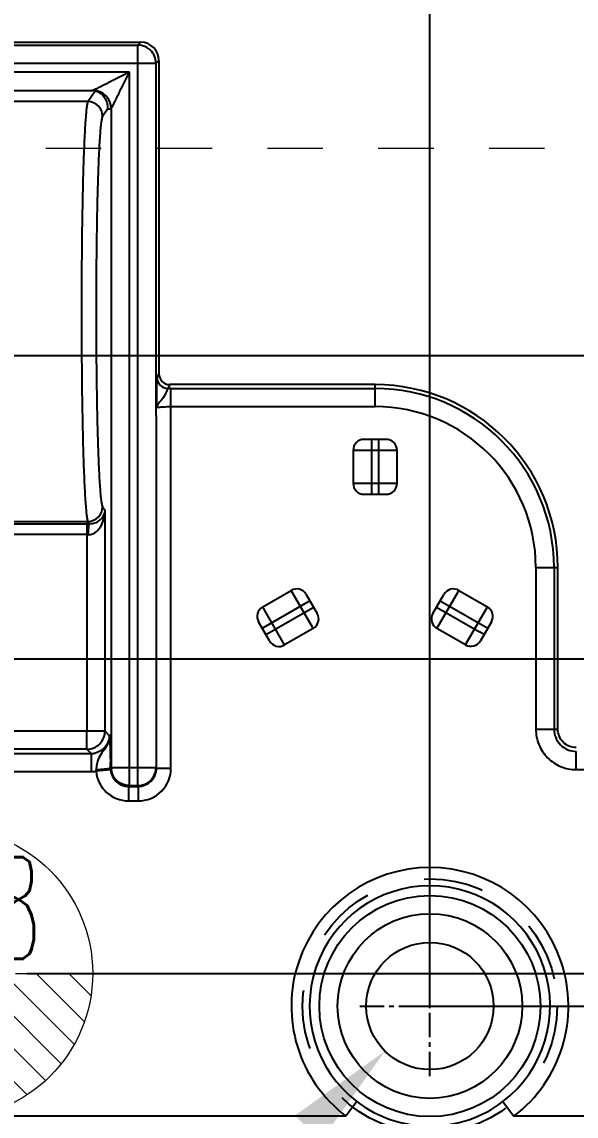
# Model space of a CAD drawing. Header units: millimetres. Extents: x 564 to 2602, y -1989 to 1042.
# Drawn here: x 866.86 to 882.1, y -684.73 to -654.63 of the extents above; entities that cross this region are included whole.
import ezdxf

# ---------------------------------------------------------------- set-up
doc = ezdxf.new("R2010")
doc.units = ezdxf.units.MM
doc.header["$LTSCALE"] = 16.335
doc.header["$PDMODE"] = 3
doc.header["$PDSIZE"] = 0.3125
doc.linetypes.add('CENTER', pattern=[0.6, 0.375, -0.075, 0.075, -0.075])
doc.linetypes.add('HIDDEN', pattern=[0.2, 0.1, -0.1])
doc.layers.get('0').update_dxf_attribs({"linetype": 'CONTINUOUS'})
doc.layers.get('Defpoints').update_dxf_attribs({"linetype": 'CONTINUOUS'})
for name, color, linetype, lineweight in [('cool', 153, 'HIDDEN', 9), ('dim', 82, 'CONTINUOUS', 9), ('epin', 13, 'CONTINUOUS', 9)]:
    doc.layers.add(name, color=color, linetype=linetype, lineweight=lineweight)
doc.layers.add('DEFAULT_2', color=8, linetype='HIDDEN')
doc.styles.get("Standard").update_dxf_attribs({"font": 'txt', "width": 0.8})
doc.styles.add('TXT05', font='txt.shx', dxfattribs={"width": 0.5, "bigfont": 'gbcbig.shx'})
doc.dimstyles.get("Standard").update_dxf_attribs({"dimtxt": 0.15625, "dimasz": 0.1875, "dimexe": 0.125, "dimexo": 0.0625, "dimtad": 0, "dimtih": 1, "dimtoh": 1, "dimdsep": 46, "dimtxsty": 'Standard', "dimcen": 0.09, "dimadec": 0, "dimazin": 0, "dimtp": 0.01, "dimtm": 0.01, "dimtfac": 1, "dimtofl": 0, "dimtmove": 0, "dimatfit": 3, "dimfxl": 0, "dimtolj": 1, "dimarcsym": 0})

# ---------------------------------------------------------------- blocks, each defined once
blk = doc.blocks.new('epin_ejp_8')
at = {"layer": 'epin', "ltscale": 0.5}
h = blk.add_hatch(dxfattribs=at)
h.set_pattern_fill('_ANSI31', color=123, scale=0.2, angle=90, style=0)
h.set_pattern_definition([(135, (-3069.6252, 813.4417), (-0.4490128, -0.4490128), [])])
h.paths.add_polyline_path([(0, 4, 0.414214), (-4, 0), (0, 0)])
h.paths.add_polyline_path([(4, 0), (0, 0), (0, -4, 0.414214)])
at = {"layer": 'epin', "color": 1, "linetype": 'CENTER', "ltscale": 0.16}
for p, q in [((0, -4.4), (0, 4.4)), ((-4.4, 0), (4.4, 0))]:
    blk.add_line(p, q, dxfattribs=at)
at = {"layer": 'epin', "ltscale": 0.5}
blk.add_circle((0, 0), 4, dxfattribs=at)
at = {"layer": 'epin', "color": 6, "ltscale": 0.5, "style": 'TXT05', "width": 0.5}
blk.add_text('%%c8', height=2.8, dxfattribs=at).set_placement((0.16, 0.4))
blk = doc.blocks.new('*D156')
at = {"color": 6, "linetype": 'Continuous', "lineweight": -2}
blk.add_line((872.609, -687.189), (874.728, -685.066), dxfattribs=at)
at = {"color": 6}
blk.add_solid([(874.374, -684.712), (875.082, -685.419), (876.847, -682.942)], dxfattribs=at)
at = {"layer": 'Defpoints', "color": 0}
for p in [(879.319, -680.464), (876.847, -682.942)]:
    blk.add_point(p, dxfattribs=at)
at = {"color": 4, "insert": (865.819, -693.995), "char_height": 3, "attachment_point": 5, "rotation": 45.0671}
blk.add_mtext('\\A1;∅3.50(镶针)', dxfattribs=at)
blk = doc.blocks.new('*D184')
at = {"layer": 'Defpoints', "color": 0}
for p in [(877.299, -681.703), (994.221, -681.703), (827.808, -740.305)]:
    blk.add_point(p, dxfattribs=at)
at = {"layer": 'dim', "color": 6, "linetype": 'Continuous', "lineweight": -2}
blk.add_line((877.299, -681.703), (994.221, -681.703), dxfattribs=at)
at = {"layer": 'dim', "color": 4, "insert": (998.054, -681.703), "char_height": 2.5, "attachment_point": 5}
blk.add_mtext('\\A1;58.60', dxfattribs=at)
blk = doc.blocks.new('*D185')
at = {"layer": 'Defpoints', "color": 0}
for p in [(994.221, -677.636), (866.993, -680.805), (827.808, -740.305)]:
    blk.add_point(p, dxfattribs=at)
at = {"layer": 'dim', "color": 6, "linetype": 'Continuous', "lineweight": -2}
for p, q in [((986.221, -680.805), (990.221, -677.636)), ((990.221, -677.636), (994.221, -677.636)), ((866.993, -680.805), (986.221, -680.805))]:
    blk.add_line(p, q, dxfattribs=at)
at = {"layer": 'dim', "color": 4, "insert": (998.054, -677.636), "char_height": 2.5, "attachment_point": 5}
blk.add_mtext('\\A1;59.50', dxfattribs=at)
blk = doc.blocks.new('*D187')
at = {"layer": 'Defpoints', "color": 0}
for p in [(855.962, -672.151), (994.221, -672.151), (827.808, -740.305)]:
    blk.add_point(p, dxfattribs=at)
at = {"layer": 'dim', "color": 6, "linetype": 'Continuous', "lineweight": -2}
blk.add_line((855.962, -672.151), (994.221, -672.151), dxfattribs=at)
at = {"layer": 'dim', "color": 4, "insert": (997.887, -672.151), "char_height": 2.5, "attachment_point": 5}
blk.add_mtext('\\A1;68.15', dxfattribs=at)
blk = doc.blocks.new('*D188')
at = {"layer": 'Defpoints', "color": 0}
for p in [(858.262, -663.805), (994.221, -663.805), (827.808, -740.305)]:
    blk.add_point(p, dxfattribs=at)
at = {"layer": 'dim', "color": 6, "linetype": 'Continuous', "lineweight": -2}
blk.add_line((858.262, -663.805), (994.221, -663.805), dxfattribs=at)
at = {"layer": 'dim', "color": 4, "insert": (998.054, -663.805), "char_height": 2.5, "attachment_point": 5}
blk.add_mtext('\\A1;76.50', dxfattribs=at)
blk = doc.blocks.new('*D189')
at = {"layer": 'Defpoints', "color": 0}
for p in [(857.808, -644.805), (994.221, -644.805), (827.808, -740.305)]:
    blk.add_point(p, dxfattribs=at)
at = {"layer": 'dim', "color": 6, "linetype": 'Continuous', "lineweight": -2}
blk.add_line((857.808, -644.805), (994.221, -644.805), dxfattribs=at)
at = {"layer": 'dim', "color": 4, "insert": (998.054, -644.805), "char_height": 2.5, "attachment_point": 5}
blk.add_mtext('\\A1;95.50', dxfattribs=at)
blk = doc.blocks.new('*D190')
at = {"layer": 'Defpoints', "color": 0}
for p in [(962.551, -639.805), (994.375, -639.805), (827.808, -740.305)]:
    blk.add_point(p, dxfattribs=at)
at = {"layer": 'dim', "color": 6, "linetype": 'Continuous', "lineweight": -2}
blk.add_line((962.551, -639.805), (994.375, -639.805), dxfattribs=at)
at = {"layer": 'dim', "color": 4, "insert": (998.542, -639.805), "char_height": 2.5, "attachment_point": 5}
blk.add_mtext('\\A1;100.50', dxfattribs=at)
blk = doc.blocks.new('*D197')
at = {"layer": 'Defpoints', "color": 0}
for p in [(878.083, -609.288), (878.083, -681.703), (827.808, -740.305)]:
    blk.add_point(p, dxfattribs=at)
at = {"layer": 'dim', "color": 6, "linetype": 'Continuous', "lineweight": -2}
blk.add_line((878.083, -681.703), (878.083, -609.288), dxfattribs=at)
at = {"layer": 'dim', "color": 4, "insert": (878.083, -605.455), "char_height": 2.5, "attachment_point": 5, "rotation": 90}
blk.add_mtext('\\A1;50.28', dxfattribs=at)
blk = doc.blocks.new('*D198')
at = {"layer": 'Defpoints', "color": 0}
for p in [(890.808, -609.288), (890.808, -732.405), (827.808, -740.305)]:
    blk.add_point(p, dxfattribs=at)
at = {"layer": 'dim', "color": 6, "linetype": 'Continuous', "lineweight": -2}
blk.add_line((890.808, -732.405), (890.808, -609.288), dxfattribs=at)
at = {"layer": 'dim', "color": 4, "insert": (890.808, -605.621), "char_height": 2.5, "attachment_point": 5, "rotation": 90}
blk.add_mtext('\\A1;63.00', dxfattribs=at)
blk = doc.blocks.new('*D199')
at = {"layer": 'Defpoints', "color": 0}
for p in [(923.808, -609.288), (923.808, -732.405), (827.808, -740.305)]:
    blk.add_point(p, dxfattribs=at)
at = {"layer": 'dim', "color": 6, "linetype": 'Continuous', "lineweight": -2}
blk.add_line((923.808, -732.405), (923.808, -609.288), dxfattribs=at)
at = {"layer": 'dim', "color": 4, "insert": (923.808, -605.621), "char_height": 2.5, "attachment_point": 5, "rotation": 90}
blk.add_mtext('\\A1;96.00', dxfattribs=at)
blk = doc.blocks.new('*D200')
at = {"layer": 'Defpoints', "color": 0}
for p in [(951.808, -609.288), (951.808, -734.405), (827.808, -740.305)]:
    blk.add_point(p, dxfattribs=at)
at = {"layer": 'dim', "color": 6, "linetype": 'Continuous', "lineweight": -2}
blk.add_line((951.808, -734.405), (951.808, -609.288), dxfattribs=at)
at = {"layer": 'dim', "color": 4, "insert": (951.808, -604.955), "char_height": 2.5, "attachment_point": 5, "rotation": 90}
blk.add_mtext('\\A1;124.00', dxfattribs=at)
blk = doc.blocks.new('*D201')
at = {"layer": 'Defpoints', "color": 0}
for p in [(930.348, -609.288), (925.808, -659.405), (827.808, -740.305)]:
    blk.add_point(p, dxfattribs=at)
at = {"layer": 'dim', "color": 6, "linetype": 'Continuous', "lineweight": -2}
for p, q in [((930.348, -613.288), (930.348, -609.288)), ((925.808, -617.288), (930.348, -613.288)), ((925.808, -659.405), (925.808, -617.288))]:
    blk.add_line(p, q, dxfattribs=at)
at = {"layer": 'dim', "color": 4, "insert": (930.348, -605.621), "char_height": 2.5, "attachment_point": 5, "rotation": 90}
blk.add_mtext('\\A1;98.00', dxfattribs=at)
blk = doc.blocks.new('*D202')
at = {"layer": 'Defpoints', "color": 0}
for p in [(896.808, -609.288), (896.808, -659.405), (827.808, -740.305)]:
    blk.add_point(p, dxfattribs=at)
at = {"layer": 'dim', "color": 6, "linetype": 'Continuous', "lineweight": -2}
blk.add_line((896.808, -659.405), (896.808, -609.288), dxfattribs=at)
at = {"layer": 'dim', "color": 4, "insert": (896.808, -605.621), "char_height": 2.5, "attachment_point": 5, "rotation": 90}
blk.add_mtext('\\A1;69.00', dxfattribs=at)
blk = doc.blocks.new('*D203')
at = {"layer": 'Defpoints', "color": 0}
for p in [(960.808, -609.288), (960.808, -635.997), (827.808, -740.305)]:
    blk.add_point(p, dxfattribs=at)
at = {"layer": 'dim', "color": 6, "linetype": 'Continuous', "lineweight": -2}
blk.add_line((960.808, -635.997), (960.808, -609.288), dxfattribs=at)
at = {"layer": 'dim', "color": 4, "insert": (960.808, -604.955), "char_height": 2.5, "attachment_point": 5, "rotation": 90}
blk.add_mtext('\\A1;133.00', dxfattribs=at)

msp = doc.modelspace()

# ---------------------------------------------------------------- linework, layer by layer
at = {"color": 7, "linetype": 'Continuous'}
for p, q in [((846.319, -655.192), (870.129, -655.192)), ((870.05, -655.271), (870.129, -655.192)), ((846.398, -655.271), (870.05, -655.271)), ((870.05, -675.638), (870.05, -655.271)), ((845.907, -655.771), (870.55, -655.771)), ((870.55, -655.771), (870.629, -655.692)), ((870.561, -675.16), (870.55, -655.771)), ((870.629, -655.692), (870.629, -664.309)), ((869.82, -656.016), (845.907, -656.016)), ((869.82, -675.139), (869.82, -656.016)), ((845.88, -656.519), (868.779, -656.519)), ((868.677, -656.825), (868.874, -656.529)), ((868.677, -656.825), (852.241, -656.825)), ((869.079, -657.226), (869.215, -657.022)), ((869.215, -657.022), (869.318, -657.022)), ((869.318, -657.022), (869.318, -675.139)), ((870.629, -664.309), (870.576, -664.415)), ((870.929, -664.609), (870.876, -664.715)), ((876.574, -664.609), (870.929, -664.609)), ((870.961, -675.16), (870.961, -664.715)), ((870.961, -664.715), (876.574, -664.715)), ((876.574, -665.214), (876.574, -664.609)), ((870.961, -665.214), (876.574, -665.214)), ((876.876, -666.118), (876.273, -666.118)), ((876.474, -666.264), (876.474, -667.626)), ((876.675, -667.479), (876.675, -666.118)), ((875.971, -666.419), (875.971, -667.324)), ((876.873, -666.419), (876.012, -666.419)), ((877.178, -667.324), (877.178, -666.419)), ((876.276, -667.324), (877.137, -667.324)), ((876.273, -667.626), (876.876, -667.626)), ((869.079, -667.971), (869.148, -668.075)), ((869.148, -674.139), (869.148, -668.075)), ((846.299, -668.436), (868.646, -668.436)), ((852.241, -668.372), (868.677, -668.372)), ((868.646, -668.436), (868.646, -674.139)), ((868.677, -668.372), (868.72, -668.436)), ((868.646, -668.737), (861.733, -668.737)), ((880.997, -669.637), (880.997, -674.09)), ((880.997, -669.637), (881.602, -669.637)), ((881.496, -669.637), (881.496, -674.09)), ((881.602, -674.09), (881.602, -669.637)), ((873.483, -670.725), (874.27, -670.271)), ((874.853, -671.28), (874.27, -670.271)), ((878.276, -671.316), (878.858, -670.306)), ((878.879, -670.271), (879.663, -670.723)), ((873.506, -671.292), (874.748, -670.575)), ((874.682, -670.381), (874.984, -670.904)), ((878.165, -670.904), (878.467, -670.381)), ((874.086, -671.77), (873.503, -670.76)), ((873.608, -671.466), (874.85, -670.749)), ((878.266, -670.729), (879.445, -671.41)), ((878.493, -670.628), (879.672, -671.309)), ((879.08, -671.733), (879.663, -670.723)), ((873.674, -671.66), (873.372, -671.137)), ((879.773, -671.135), (879.471, -671.658)), ((874.873, -671.316), (874.086, -671.77)), ((879.059, -671.768), (878.276, -671.316)), ((868.646, -674.139), (861.282, -674.139)), ((869.148, -674.139), (868.646, -674.139)), ((869.265, -674.257), (869.148, -674.139)), ((880.997, -674.09), (881.602, -674.09)), ((861.723, -674.756), (868.766, -674.756)), ((868.648, -674.639), (861.782, -674.639)), ((868.766, -674.756), (868.648, -674.639)), ((868.766, -674.756), (868.766, -675.256)), ((882.102, -675.199), (882.102, -674.699)), ((861.723, -675.256), (868.766, -675.256)), ((869.298, -675.209), (868.9, -675.247)), ((869.295, -675.161), (869.318, -675.139)), ((869.318, -675.139), (869.82, -675.139)), ((869.82, -675.139), (870.55, -675.139)), ((870.561, -675.16), (870.961, -675.16)), ((882.102, -675.199), (897.891, -675.199)), ((869.795, -675.661), (869.795, -676.06)), ((869.795, -675.661), (870.061, -675.661)), ((870.061, -675.661), (870.061, -676.06)), ((869.795, -676.06), (870.061, -676.06)), ((876.076, -684.332), (875.771, -684.731)), ((880.09, -684.332), (880.394, -684.731)), ((875.771, -684.731), (842.438, -684.731)), ((924.788, -684.731), (880.394, -684.731))]:
    msp.add_line(p, q, dxfattribs=at)
at = {"color": 1, "linetype": 'CENTER', "ltscale": 0.108846}
for p, q in [((878.083, -683.628), (878.083, -679.778)), ((876.158, -681.703), (880.008, -681.703))]:
    msp.add_line(p, q, dxfattribs=at)
at = {"color": 7, "linetype": 'Continuous'}
for radius in [3.041, 2.539]:
    msp.add_circle((878.083, -681.703), radius, dxfattribs=at)
at = {"color": 3, "linetype": 'Continuous'}
msp.add_circle((878.083, -681.703), 1.75, dxfattribs=at)
at = {"color": 7, "linetype": 'Continuous'}
for centre, radius, start, end in [((870.05, -655.761), 0.49, 83.4216, 89.956), ((870.051, -655.77), 0.499, 45.4973, 60.6887), ((868.814, -657.023), 0.504, 0.1191, 90.003), ((868.676, -657.227), 0.403, 0.129, 89.9147), ((870.876, -664.415), 0.3, 180.0414, 269.9988), ((870.958, -688.568), 23.853, 89.9936, 90.1973), ((876.574, -669.637), 5.027, 0, 90), ((876.574, -669.637), 4.922, 0, 90), ((876.574, -669.637), 4.422, 0, 90), ((876.273, -666.419), 0.302, 90, 180), ((876.876, -666.419), 0.302, 0, 90), ((876.273, -667.324), 0.302, 180, 270), ((876.876, -667.324), 0.302, 270, 0), ((868.676, -667.97), 0.403, 270.0852, 359.8711), ((868.645, -683.558), 15.121, 89.717, 89.9971), ((868.646, -674.712), 5.975, 89.5571, 90.0002), ((874.421, -670.532), 0.302, 30, 120), ((878.728, -670.532), 0.302, 60, 150), ((873.634, -670.986), 0.302, 120, 210), ((874.722, -671.054), 0.302, 300, 30), ((878.426, -671.054), 0.302, 150, 240), ((879.512, -670.984), 0.302, 330, 60), ((873.935, -671.509), 0.302, 210, 300), ((879.21, -671.507), 0.302, 240, 330), ((868.648, -674.139), 0.5, 270.0755, 314.7678), ((868.766, -674.254), 0.502, 269.9512, 282.2145), ((844.32, -675.242), 24.976, 0.1867, 0.5745), ((868.765, -674.253), 1.003, 270.0124, 277.7139), ((869.168, -675.229), 0.269, 173.4917, 183.7834), ((869.795, -675.161), 0.899, 185.4773, 270.015), ((868.885, -671.212), 3.987, 270.2341, 272.0927), ((869.828, -675.158), 0.532, 180.2949, 185.4385), ((869.794, -675.162), 0.499, 185.4043, 270.0435), ((869.807, -675.138), 0.49, 180.1038, 187.3703), ((869.817, -675.139), 0.499, 209.9768, 240.028), ((870.061, -675.161), 0.9, 270.0079, 0.0201), ((870.061, -675.161), 0.5, 270.0385, 0.0659), ((870.051, -675.139), 0.499, 300.2942, 359.965), ((878.083, -681.703), 3.81, 307.3584, 232.6416), ((878.083, -681.703), 3.308, 307.3582, 232.642)]:
    msp.add_arc(centre, radius, start, end, dxfattribs=at)
for centre, major_axis, ratio, start_param, end_param in [((870.129, -655.692), (0.354, 0.354), 0.999695, -0.785246, 0.785246), ((868.444, -657.022), (0.566, 0.408), 0.519761, 0.422253, 0.625102), ((870.929, -664.309), (-0.134, -0.269), 0.999239, -1.106966, 0.463221)]:
    msp.add_ellipse(centre, major_axis=major_axis, ratio=ratio, start_param=start_param, end_param=end_param, dxfattribs=at)
for points in [[(870.295, -655.335), (870.237, -655.303), (870.172, -655.282), (870.106, -655.274)], [(869.385, -675.388), (869.352, -675.331), (869.33, -675.266), (869.322, -675.201)], [(869.818, -675.638), (869.731, -675.638), (869.643, -675.614), (869.568, -675.571)], [(870.05, -675.638), (870.137, -675.638), (870.227, -675.614), (870.302, -675.57)]]:
    msp.add_open_spline(points, degree=3, dxfattribs=at)
for points, knots in [([(870.55, -655.771), (870.55, -655.705), (870.523, -655.573), (870.447, -655.46), (870.4, -655.414)], [0, 0, 0, 0, 0.499441, 1, 1, 1, 1]), ([(869.82, -656.016), (869.722, -656.065), (869.575, -656.139), (869.381, -656.236), (869.238, -656.307), (869.102, -656.375), (868.994, -656.43), (868.915, -656.468), (868.868, -656.493), (868.835, -656.507), (868.82, -656.519), (868.814, -656.519)], [0, 0, 0, 0, 0.293272, 0.438058, 0.580131, 0.717314, 0.844993, 0.902263, 0.951568, 0.985649, 1, 1, 1, 1]), ([(869.318, -657.021), (869.32, -657.015), (869.331, -656.996), (869.348, -656.961), (869.372, -656.912), (869.412, -656.833), (869.465, -656.726), (869.557, -656.543), (869.675, -656.305), (869.772, -656.113), (869.82, -656.016)], [0, 0, 0, 0, 0.018955, 0.056025, 0.10642, 0.163908, 0.29095, 0.426809, 0.710339, 1, 1, 1, 1]), ([(868.874, -656.529), (868.929, -656.543), (869.055, -656.603), (869.143, -656.716), (869.174, -656.788)], [0, 0, 0, 0, 0.423914, 1, 1, 1, 1]), ([(868.677, -656.825), (868.667, -656.841), (868.655, -656.896), (868.638, -657.001), (868.622, -657.158), (868.606, -657.363), (868.591, -657.616), (868.57, -658.039), (868.547, -658.666), (868.526, -659.518), (868.511, -660.481), (868.501, -661.52), (868.499, -662.235), (868.499, -662.598)], [0, 0, 0, 0, 0.009926, 0.028528, 0.055778, 0.091477, 0.135298, 0.186887, 0.311447, 0.460725, 0.629316, 0.811336, 1, 1, 1, 1]), ([(869.174, -656.788), (869.182, -656.805), (869.21, -656.88), (869.219, -656.961), (869.215, -657.022)], [0, 0, 0, 0, 0.241123, 1, 1, 1, 1]), ([(869.079, -657.226), (869.069, -657.242), (869.057, -657.293), (869.04, -657.391), (869.024, -657.536), (869.008, -657.726), (868.993, -657.961), (868.972, -658.355), (868.949, -658.938), (868.928, -659.731), (868.913, -660.628), (868.903, -661.595), (868.9, -662.598), (868.903, -663.602), (868.913, -664.569), (868.928, -665.465), (868.949, -666.259), (868.972, -666.842), (868.993, -667.236), (869.008, -667.471), (869.024, -667.661), (869.04, -667.806), (869.057, -667.904), (869.069, -667.955), (869.079, -667.971)], [0, 0, 0, 0, 0.005115, 0.014354, 0.027861, 0.045665, 0.067584, 0.093392, 0.155677, 0.230311, 0.314638, 0.405624, 0.499999, 0.594373, 0.68536, 0.769687, 0.844321, 0.906607, 0.932415, 0.954335, 0.972139, 0.985646, 0.994885, 1, 1, 1, 1]), ([(868.499, -662.598), (868.499, -662.962), (868.501, -663.676), (868.511, -664.716), (868.526, -665.679), (868.547, -666.531), (868.57, -667.158), (868.591, -667.581), (868.606, -667.834), (868.622, -668.038), (868.638, -668.195), (868.655, -668.3), (868.667, -668.356), (868.677, -668.372)], [0, 0, 0, 0, 0.188664, 0.370685, 0.539276, 0.688553, 0.813113, 0.864703, 0.908523, 0.944222, 0.971472, 0.990074, 1, 1, 1, 1]), ([(870.576, -664.415), (870.573, -664.422), (870.574, -664.448), (870.569, -664.499), (870.568, -664.579), (870.566, -664.683), (870.564, -664.808), (870.563, -664.998), (870.56, -665.145), (870.561, -665.246)], [0, 0, 0, 0, 0.026272, 0.089672, 0.187381, 0.314949, 0.466624, 0.635686, 1, 1, 1, 1]), ([(870.876, -664.715), (870.868, -664.718), (870.858, -664.751), (870.836, -664.802), (870.805, -664.882), (870.737, -664.997), (870.644, -665.091), (870.579, -665.184), (870.56, -665.228), (870.561, -665.247)], [0, 0, 0, 0, 0.043658, 0.141024, 0.28262, 0.450571, 0.780008, 0.910326, 1, 1, 1, 1]), ([(870.561, -665.245), (870.561, -665.242), (870.576, -665.237), (870.596, -665.232), (870.635, -665.227), (870.706, -665.221), (870.817, -665.216), (870.91, -665.214), (870.961, -665.214)], [0, 0, 0, 0, 0.026638, 0.086368, 0.179723, 0.303453, 0.623522, 1, 1, 1, 1]), ([(868.692, -668.738), (868.771, -668.738), (868.923, -668.669), (869.055, -668.485), (869.129, -668.284), (869.146, -668.144), (869.148, -668.075)], [0, 0, 0, 0, 0.270326, 0.521291, 0.762709, 1, 1, 1, 1]), ([(868.72, -668.436), (868.84, -668.438), (869.053, -668.351), (869.142, -668.154), (869.148, -668.075)], [0, 0, 0, 0, 0.601801, 1, 1, 1, 1]), ([(868.692, -668.738), (868.692, -668.701), (868.694, -668.632), (868.698, -668.55), (868.704, -668.495), (868.709, -668.466), (868.713, -668.448), (868.717, -668.438), (868.72, -668.436)], [0, 0, 0, 0, 0.356414, 0.683477, 0.809878, 0.905381, 0.968781, 1, 1, 1, 1]), ([(868.646, -674.639), (868.646, -674.588), (868.651, -674.422), (868.646, -674.255), (868.646, -674.139)], [0, 0, 0, 0, 0.304963, 1, 1, 1, 1]), ([(869, -674.494), (869.047, -674.448), (869.121, -674.336), (869.148, -674.205), (869.148, -674.139)], [0, 0, 0, 0, 0.500578, 1, 1, 1, 1]), ([(880.997, -674.09), (880.997, -674.234), (881.054, -674.525), (881.3, -674.893), (881.667, -675.14), (881.958, -675.199), (882.102, -675.199)], [0, 0, 0, 0, 0.249803, 0.499718, 0.749805, 1, 1, 1, 1]), ([(881.496, -674.09), (881.496, -674.245), (881.626, -674.568), (881.949, -674.699), (882.104, -674.699)], [0, 0, 0, 0, 0.499769, 1, 1, 1, 1]), ([(882.106, -674.593), (881.978, -674.595), (881.709, -674.486), (881.602, -674.219), (881.602, -674.09)], [0, 0, 0, 0, 0.500012, 1, 1, 1, 1]), ([(869.265, -674.257), (869.268, -674.367), (869.186, -674.596), (868.981, -674.722), (868.872, -674.745)], [0, 0, 0, 0, 0.499776, 1, 1, 1, 1]), ([(869.265, -674.234), (869.267, -674.312), (869.244, -674.467), (869.13, -674.659), (868.99, -674.82), (868.944, -674.953), (868.929, -675.02)], [0, 0, 0, 0, 0.268182, 0.524701, 0.761785, 1, 1, 1, 1]), ([(869.265, -674.257), (869.276, -674.342), (869.287, -674.588), (869.293, -674.833), (869.294, -674.992)], [0, 0, 0, 0, 0.352289, 1, 1, 1, 1]), ([(868.929, -675.02), (868.926, -675.034), (868.914, -675.094), (868.906, -675.153), (868.901, -675.199)], [0, 0, 0, 0, 0.241197, 1, 1, 1, 1]), ([(869.295, -675.161), (869.293, -675.169), (869.26, -675.174), (869.211, -675.185), (869.127, -675.191), (869.065, -675.195), (869.03, -675.196)], [0, 0, 0, 0, 0.09064, 0.298507, 0.610838, 1, 1, 1, 1]), ([(869.82, -675.638), (869.82, -675.614), (869.816, -675.527), (869.818, -675.441), (869.818, -675.379)], [0, 0, 0, 0, 0.285332, 1, 1, 1, 1]), ([(869.818, -675.379), (869.819, -675.36), (869.819, -675.28), (869.82, -675.2), (869.82, -675.139)], [0, 0, 0, 0, 0.236833, 1, 1, 1, 1]), ([(876.076, -684.332), (876.358, -684.547), (877.003, -684.889), (878.083, -685.063), (879.162, -684.889), (879.808, -684.547), (880.09, -684.332)], [0, 0, 0, 0, 0.248171, 0.500007, 0.751831, 1, 1, 1, 1])]:
    msp.add_open_spline(points, degree=3, knots=knots, dxfattribs=at)
at = {"layer": 'cool', "ltscale": 0.932966}
msp.add_line((684.638, -658.105), (970.978, -658.105), dxfattribs=at)
at = {"layer": 'DEFAULT_2', "color": 8, "linetype": 'HIDDEN'}
for p, q in [((868.779, -656.519), (868.814, -656.519)), ((876.474, -666.118), (876.474, -666.264)), ((876.012, -666.419), (875.971, -666.419)), ((877.178, -666.419), (876.873, -666.419)), ((875.971, -667.324), (876.276, -667.324)), ((876.675, -667.626), (876.675, -667.479)), ((877.137, -667.324), (877.178, -667.324)), ((878.858, -670.306), (878.879, -670.271)), ((874.748, -670.575), (874.783, -670.555)), ((878.366, -670.555), (878.493, -670.628)), ((873.503, -670.76), (873.483, -670.725)), ((874.883, -670.729), (874.85, -670.749)), ((873.473, -671.311), (873.506, -671.292)), ((873.608, -671.466), (873.573, -671.486)), ((874.853, -671.28), (874.873, -671.316)), ((879.572, -671.484), (879.445, -671.41)), ((879.08, -671.733), (879.059, -671.768)), ((870.55, -675.139), (870.561, -675.16)), ((869.795, -675.661), (869.818, -675.638)), ((869.818, -675.638), (870.05, -675.638)), ((870.05, -675.638), (870.061, -675.661))]:
    msp.add_line(p, q, dxfattribs=at)
msp.add_circle((878.083, -681.703), 3.5, dxfattribs=at)

# ---------------------------------------------------------------- block references
at = {"layer": 'epin'}
msp.add_blockref('epin_ejp_8', (864.808, -680.805), dxfattribs=at)

# ---------------------------------------------------------------- dimensions: what is measured, and where the dimension line sits
dim = msp.add_diameter_dim_2p(p1=(879.319, -680.464), p2=(876.847, -682.942), text='<>(镶针)', dimstyle='Standard', override={"dimtxt": 3, "dimasz": 3, "dimexe": 0, "dimexo": 0, "dimgap": 0, "dimtih": 0, "dimtoh": 0, "dimzin": 0, "dimcen": 0, "dimclrd": 6, "dimclre": 6, "dimclrt": 4, "dimadec": 2, "dimtp": 0, "dimtm": 0, "dimfxl": 1.25, "dimtzin": 0})
dim.commit()
dim.dimension.update_dxf_attribs({"geometry": '*D156', "text_midpoint": (865.819, -693.995)})
at = {"layer": 'dim'}
for feature_location, offset, dtype, origin, picture, middle in [((951.808, -734.405), (0, 125.117), 1, (827.808, -740.305), '*D200', (951.808, -604.955)), ((960.808, -635.997), (0, 26.709), 1, (827.808, -740.305), '*D203', (960.808, -604.955)), ((878.08261217, -681.702878789), (0, 72.414785199), 1, (827.80761217, -740.305356683), '*D197', (878.08261217, -605.454760257)), ((890.808, -732.405), (0, 123.117), 1, (827.808, -740.305), '*D198', (890.808, -605.621)), ((923.808, -732.405), (0, 123.117), 1, (827.808, -740.305), '*D199', (923.808, -605.621)), ((925.808, -659.405), (4.54, 50.117), 1, (827.808, -740.305), '*D201', (930.348, -605.621)), ((896.808, -659.405), (0, 50.117), 1, (827.808, -740.305), '*D202', (896.808, -605.621)), ((962.551, -639.805), (31.825, 0), 0, (827.808, -740.305), '*D190', (998.542, -639.805)), ((857.808, -644.805), (136.413, 0), 0, (827.808, -740.305), '*D189', (998.054, -644.805)), ((858.262, -663.805), (135.959, 0), 0, (827.808, -740.305), '*D188', (998.054, -663.805)), ((855.962, -672.151), (138.259, 0), 0, (827.808, -740.305), '*D187', (997.887, -672.151)), ((866.993, -680.805), (127.228, 3.17), 0, (827.808, -740.305), '*D185', (998.054, -677.636)), ((877.299, -681.703), (116.922, 0), 0, (827.808, -740.305), '*D184', (998.054, -681.703))]:
    dim = msp.add_ordinate_dim(feature_location=feature_location, offset=offset, dtype=dtype, origin=origin, dimstyle='Standard', override={"dimtxt": 2.5, "dimasz": 2, "dimexe": 0, "dimexo": 0, "dimgap": 0, "dimtih": 0, "dimtoh": 0, "dimzin": 0, "dimcen": 0, "dimclrd": 6, "dimclre": 6, "dimclrt": 4, "dimadec": 2, "dimtp": 0, "dimtm": 0, "dimfxl": 1.25, "dimtzin": 0}, dxfattribs=at)
    dim.commit()
    dim.dimension.update_dxf_attribs({"geometry": picture, "text_midpoint": middle})

doc.saveas('drawing.dxf')
